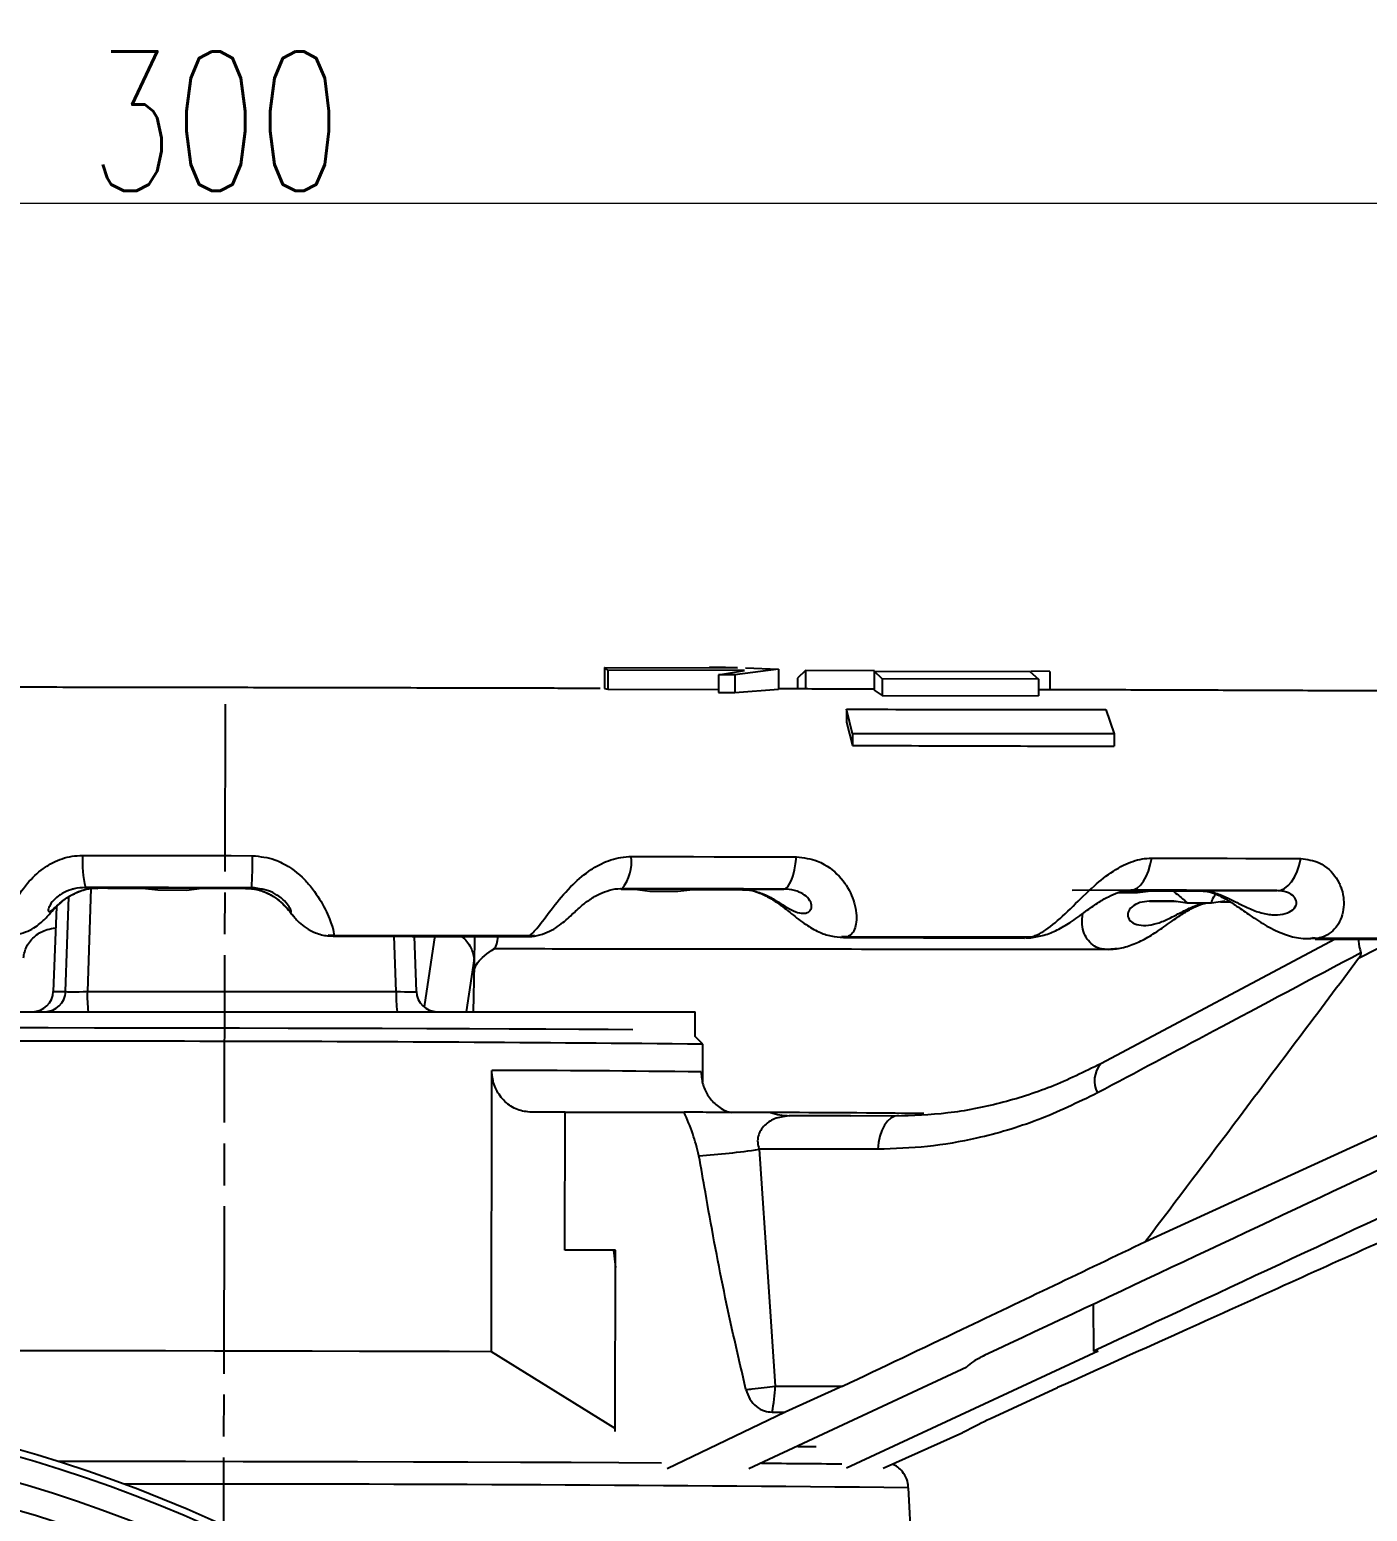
# Model space of a CAD drawing. Header units: millimetres. Extents: x 2301 to 4250, y 838 to 2217.
# Drawn here: x 2871.9 to 2967.8, y 2033.6 to 2139.8 of the extents above; entities that cross this region are included whole.
import ezdxf

# ---------------------------------------------------------------- set-up
doc = ezdxf.new("R2010")
doc.units = ezdxf.units.MM
doc.linetypes.add('AM_ISO08W050', pattern=[18, 12, -1.5, 3, -1.5])
doc.layers.add('AM_7', color=4, linetype='AM_ISO08W050', lineweight=25)
doc.layers.add('标注', color=3, linetype='Continuous', lineweight=13)
doc.styles.add('SLDTEXTSTYLE1', font='txt.shx', dxfattribs={"width": 0.7, "bigfont": 'gbcbig.shx'})
doc.dimstyles.new('SLDDIMSTYLE12$0', dxfattribs={"dimtxt": 12, "dimasz": 10, "dimexe": 0, "dimexo": 0.0625, "dimgap": 0.875, "dimtad": 1, "dimdec": 1, "dimlfac": 1.8, "dimrnd": 1e-09, "dimzin": 12, "dimdsep": 46, "dimtxsty": 'SLDTEXTSTYLE1', "dimcen": 0.09, "dimdle": 8.16, "dimclrd": 3, "dimclre": 3, "dimadec": 0, "dimazin": 3, "dimtfac": 1, "dimtdec": 1, "dimtofl": 0, "dimtmove": 0, "dimatfit": 3, "dimfxl": 0, "dimfrac": 2, "dimtolj": 1, "dimlwd": 5, "dimlwe": 5, "dimarcsym": 0})

# ---------------------------------------------------------------- blocks, each defined once
blk = doc.blocks.new('*D55')
at = {"layer": 'Defpoints', "color": 0, "transparency": 16777216}
for p in [(3036.76, 2127.38), (2733.7, 2082.14), (3036.76, 2082.14)]:
    blk.add_point(p, dxfattribs=at)
at = {"layer": '标注', "color": 3, "lineweight": 5, "transparency": 16777216}
blk.add_line((2733.7, 2082.21), (2733.7, 2127.38), dxfattribs=at)
at = {"layer": '标注', "color": 3, "linetype": 'Continuous', "lineweight": 5, "transparency": 16777216}
for p, q in [((2743.7, 2127.38), (3026.76, 2127.38)), ((3036.76, 2082.21), (3036.76, 2127.38))]:
    blk.add_line(p, q, dxfattribs=at)
at = {"layer": '标注', "color": 3, "transparency": 16777216}
for points in [[(2743.7, 2129.04), (2743.7, 2125.71), (2733.7, 2127.38)], [(3026.76, 2129.04), (3026.76, 2125.71), (3036.76, 2127.38)]]:
    blk.add_solid(points, dxfattribs=at)
at = {"layer": '标注', "color": 0, "transparency": 16777216, "insert": (2885.23, 2133.25), "char_height": 10, "attachment_point": 5, "style": 'SLDTEXTSTYLE1'}
blk.add_mtext('\\A1;300', dxfattribs=at)
blk = doc.blocks.new('*D56')
at = {"layer": 'Defpoints', "color": 0, "transparency": 16777216}
for p in [(3036.19, 2092.07), (2947.78, 1854.86), (3048.19, 1854.86)]:
    blk.add_point(p, dxfattribs=at)
at = {"layer": '标注', "color": 3, "lineweight": 5, "transparency": 16777216}
blk.add_line((3036.26, 2092.07), (3048.19, 2092.07), dxfattribs=at)
at = {"layer": '标注', "color": 3, "linetype": 'Continuous', "lineweight": 5, "transparency": 16777216}
for p, q in [((3048.19, 2082.07), (3048.19, 1864.86)), ((2947.84, 1854.86), (3048.19, 1854.86))]:
    blk.add_line(p, q, dxfattribs=at)
at = {"layer": '标注', "color": 3, "transparency": 16777216}
for points in [[(3046.53, 2082.07), (3049.86, 2082.07), (3048.19, 2092.07)], [(3046.53, 1864.86), (3049.86, 1864.86), (3048.19, 1854.86)]]:
    blk.add_solid(points, dxfattribs=at)
at = {"layer": '标注', "color": 0, "transparency": 16777216, "insert": (3042.32, 1973.46), "char_height": 10, "attachment_point": 5, "rotation": 90, "style": 'SLDTEXTSTYLE1'}
blk.add_mtext('\\A1;235', dxfattribs=at)

msp = doc.modelspace()

# ---------------------------------------------------------------- linework, layer by layer
at = {"color": 7, "linetype": 'Continuous', "lineweight": 25}
for p, q in [((2913.085, 2094.097), (2913.082, 2092.591)), ((2913.085, 2094.097), (2922.619, 2094.073)), ((2913.328, 2093.9), (2913.085, 2094.097)), ((2913.328, 2093.9), (2913.325, 2092.537)), ((2923.134, 2093.877), (2913.328, 2093.9)), ((2922.61, 2094.075), (2920.604, 2094.123)), ((2920.604, 2094.123), (2921.761, 2094.12)), ((2921.255, 2093.564), (2921.253, 2092.314)), ((2921.255, 2093.564), (2923.134, 2093.877)), ((2922.436, 2093.562), (2921.255, 2093.564)), ((2922.436, 2093.562), (2922.434, 2092.311)), ((2925.552, 2093.98), (2922.436, 2093.562)), ((2922.619, 2094.073), (2922.61, 2094.075)), ((2923.186, 2094.068), (2925.552, 2093.98)), ((2925.552, 2093.98), (2925.549, 2092.551)), ((2926.915, 2093.32), (2926.913, 2092.557)), ((2927.487, 2093.881), (2926.915, 2093.32)), ((2927.487, 2093.881), (2927.485, 2092.555)), ((2932.439, 2093.865), (2927.487, 2093.881)), ((2932.426, 2093.838), (2932.423, 2092.476)), ((2932.995, 2093.293), (2932.426, 2093.838)), ((2932.426, 2093.838), (2943.569, 2093.807)), ((2932.995, 2093.293), (2932.993, 2092.097)), ((2944.203, 2093.266), (2932.995, 2093.293)), ((2943.569, 2093.807), (2944.203, 2093.266)), ((2945.015, 2093.82), (2943.652, 2093.825)), ((2945.015, 2093.82), (2945.012, 2092.501)), ((2913.082, 2092.591), (2913.325, 2092.537)), ((2913.325, 2092.537), (2921.253, 2092.516)), ((2921.253, 2092.314), (2922.434, 2092.311)), ((2922.434, 2092.311), (2925.549, 2092.551)), ((2932.423, 2092.476), (2932.993, 2092.097)), ((2944.203, 2093.266), (2944.2, 2092.062)), ((2932.993, 2092.097), (2944.2, 2092.062)), ((2930.436, 2091.102), (2930.435, 2090.178)), ((2930.435, 2090.178), (2930.874, 2088.506)), ((2930.876, 2089.347), (2930.436, 2091.102)), ((2949.025, 2091.074), (2949.623, 2089.336)), ((2930.876, 2089.347), (2930.874, 2088.506)), ((2949.623, 2089.336), (2949.622, 2088.447)), ((2874.462, 2070.873), (2874.689, 2077.652)), ((2875.878, 2078.327), (2876.757, 2078.294)), ((2876.267, 2078.247), (2876.02, 2070.873)), ((2879.977, 2078.282), (2881.08, 2078.148)), ((2881.08, 2078.148), (2883.129, 2078.144)), ((2883.129, 2078.144), (2884.232, 2078.274)), ((2887.369, 2078.275), (2887.795, 2078.305)), ((2914.281, 2078.209), (2915.272, 2078.205)), ((2915.272, 2078.205), (2916.348, 2078.07)), ((2916.348, 2078.07), (2918.338, 2078.065)), ((2918.338, 2078.065), (2919.412, 2078.195)), ((2922.933, 2078.191), (2925.927, 2078.216)), ((2950.827, 2078.138), (2946.616, 2078.118)), ((2949.882, 2077.966), (2951.288, 2077.961)), ((2951.288, 2077.961), (2952.259, 2078.091)), ((2955.926, 2078.084), (2961.283, 2078.101)), ((2873.796, 2076.94), (2873.576, 2070.871)), ((2873.797, 2076.941), (2873.577, 2070.873)), ((2952.149, 2077.341), (2954.062, 2077.325)), ((2954.856, 2077.214), (2953.905, 2077.347)), ((2956.606, 2077.214), (2954.856, 2077.214)), ((2957.551, 2077.347), (2956.606, 2077.214)), ((2957.254, 2077.304), (2957.94, 2077.304)), ((2893.28, 2074.917), (2893.694, 2074.887)), ((2893.695, 2074.895), (2893.28, 2074.917)), ((2893.694, 2074.887), (2893.649, 2074.879)), ((2907.661, 2074.864), (2893.695, 2074.895)), ((2898.16, 2070.873), (2898.017, 2074.829)), ((2899.599, 2070.871), (2899.456, 2074.826)), ((2900.175, 2069.762), (2900.95, 2074.879)), ((2903.771, 2074.816), (2903.75, 2072.802)), ((2907.484, 2074.848), (2907.644, 2074.855)), ((2907.644, 2074.855), (2908.069, 2074.885)), ((2908.069, 2074.885), (2907.661, 2074.864)), ((2930.106, 2074.826), (2930.5, 2074.793)), ((2930.523, 2074.802), (2930.106, 2074.826)), ((2930.5, 2074.793), (2930.216, 2074.787)), ((2930.5, 2074.793), (2943.573, 2074.751)), ((2943.613, 2074.76), (2930.523, 2074.802)), ((2943.193, 2074.746), (2943.573, 2074.751)), ((2943.573, 2074.751), (2944.004, 2074.783)), ((2944.004, 2074.783), (2943.613, 2074.76)), ((2965.462, 2074.626), (2948.673, 2065.694)), ((2964.193, 2074.673), (2963.707, 2074.671)), ((2963.838, 2074.712), (2964.193, 2074.673)), ((2964.244, 2074.683), (2963.838, 2074.712)), ((2969.87, 2074.617), (2967.148, 2073.231)), ((2903.742, 2073.219), (2903.176, 2069.425)), ((2949.24, 2073.891), (2949.83, 2073.958)), ((2903.75, 2072.802), (2903.676, 2069.425)), ((2951.871, 2052.953), (2993.185, 2071.881)), ((2873.577, 2070.873), (2874.462, 2070.873)), ((2876.02, 2070.873), (2898.16, 2070.873)), ((2853.588, 2069.425), (2887.909, 2069.425)), ((2887.909, 2069.425), (2919.588, 2069.425)), ((2919.588, 2067.638), (2919.588, 2069.425)), ((2920.13, 2067.094), (2919.581, 2067.645)), ((2920.125, 2064.362), (2920.13, 2067.094)), ((2904.977, 2045.048), (2905.015, 2065.213)), ((2910.264, 2062.212), (2907.86, 2062.213)), ((2910.246, 2052.331), (2910.264, 2062.213)), ((2910.264, 2062.213), (2918.798, 2062.216)), ((2925.86, 2061.926), (2925.751, 2062.014)), ((2926.343, 2061.97), (2925.865, 2061.881)), ((2930.712, 2061.972), (2926.334, 2061.97)), ((2930.726, 2061.972), (2934.169, 2061.973)), ((2932.684, 2059.565), (2924.173, 2059.562)), ((2913.883, 2052.332), (2910.246, 2052.331)), ((2913.722, 2052.33), (2913.881, 2051.082)), ((2913.859, 2039.34), (2913.883, 2052.332)), ((2948.107, 2048.444), (2948.14, 2045.088)), ((2913.859, 2039.545), (2904.977, 2045.048)), ((2948.475, 2045.089), (2930.431, 2036.697)), ((2948.14, 2045.088), (2948.475, 2045.089)), ((2923.445, 2036.676), (2939.049, 2043.969)), ((2925.327, 2042.586), (2930.158, 2042.587)), ((2930.158, 2042.587), (2926.036, 2040.728)), ((2940.75, 2040.276), (2945.56, 2042.477)), ((2926.036, 2040.728), (2917.588, 2036.669)), ((2925.101, 2040.722), (2926.036, 2040.728)), ((2933.053, 2036.716), (2938.762, 2039.253)), ((2933.884, 2036.93), (2933.733, 2037.018)), ((2935.127, 2030.398), (2934.879, 2035.3))]:
    msp.add_line(p, q, dxfattribs=at)
at = {"color": 7, "linetype": 'Continuous', "lineweight": 25, "flags": 128}
for points in [[(2875.673, 2080.63), (2877.194, 2080.628), (2878.717, 2080.625), (2880.24, 2080.623), (2881.763, 2080.62), (2883.287, 2080.617), (2884.811, 2080.614), (2886.334, 2080.611), (2887.858, 2080.608)], [(2915.008, 2080.548), (2916.5, 2080.544), (2917.989, 2080.54), (2919.475, 2080.537), (2920.957, 2080.533), (2922.436, 2080.529), (2923.911, 2080.525), (2925.382, 2080.521), (2926.849, 2080.517)], [(2925.927, 2078.216), (2926.075, 2078.257), (2926.219, 2078.379), (2926.357, 2078.578), (2926.486, 2078.849), (2926.601, 2079.187), (2926.702, 2079.584), (2926.785, 2080.031), (2926.849, 2080.517)], [(2950.827, 2078.138), (2951.065, 2078.18), (2951.298, 2078.301), (2951.52, 2078.5), (2951.726, 2078.771), (2951.912, 2079.109), (2952.074, 2079.505), (2952.208, 2079.952), (2952.31, 2080.438)], [(2952.31, 2080.438), (2953.672, 2080.433), (2955.026, 2080.428), (2956.374, 2080.424), (2957.714, 2080.419), (2959.048, 2080.414), (2960.373, 2080.409), (2961.691, 2080.404), (2963.001, 2080.399)], [(2961.283, 2078.101), (2961.558, 2078.142), (2961.828, 2078.263), (2962.085, 2078.462), (2962.325, 2078.733), (2962.54, 2079.071), (2962.728, 2079.467), (2962.882, 2079.913), (2963.001, 2080.399)], [(2887.795, 2078.305), (2886.305, 2078.308), (2884.815, 2078.311), (2883.324, 2078.314), (2881.834, 2078.316), (2880.344, 2078.319), (2878.855, 2078.322), (2877.366, 2078.324), (2875.878, 2078.327)], [(2884.232, 2078.274), (2883.7, 2078.275), (2883.168, 2078.276), (2882.637, 2078.277), (2882.105, 2078.278), (2881.573, 2078.279), (2881.041, 2078.28), (2880.509, 2078.281), (2879.977, 2078.282)], [(2925.927, 2078.216), (2924.493, 2078.219), (2923.054, 2078.223), (2921.611, 2078.227), (2920.165, 2078.231), (2918.716, 2078.235), (2917.262, 2078.239), (2915.806, 2078.242), (2914.346, 2078.246)], [(2919.412, 2078.195), (2918.896, 2078.196), (2918.38, 2078.197), (2917.863, 2078.199), (2917.346, 2078.2), (2916.828, 2078.201), (2916.31, 2078.203), (2915.791, 2078.204), (2915.272, 2078.205)], [(2952.259, 2078.091), (2951.794, 2078.093), (2951.329, 2078.094), (2950.863, 2078.096), (2950.41, 2078.098)], [(2961.283, 2078.101), (2960.001, 2078.105), (2958.713, 2078.11), (2957.416, 2078.115), (2956.113, 2078.12), (2954.802, 2078.124), (2953.484, 2078.129), (2952.159, 2078.134), (2950.827, 2078.138)], [(2869.997, 2068.284), (2873.2, 2068.282), (2876.531, 2068.279), (2879.953, 2068.275), (2883.43, 2068.269), (2886.926, 2068.263), (2890.403, 2068.255), (2893.825, 2068.247), (2897.155, 2068.237), (2900.359, 2068.227), (2903.401, 2068.215), (2906.25, 2068.204), (2908.876, 2068.191), (2911.251, 2068.179), (2913.349, 2068.166), (2915.11, 2068.154)], [(2934.169, 2061.973), (2933.89, 2061.929), (2933.622, 2061.795), (2933.372, 2061.576), (2933.151, 2061.28), (2932.966, 2060.917), (2932.823, 2060.5), (2932.728, 2060.044), (2932.684, 2059.565)], [(2924.173, 2059.562), (2924.819, 2050.055), (2925.327, 2042.586)], [(2904.977, 2045.048), (2901.986, 2045.06), (2898.825, 2045.071), (2895.525, 2045.081), (2892.121, 2045.09), (2888.645, 2045.098), (2885.134, 2045.105), (2881.624, 2045.111), (2878.148, 2045.116), (2874.744, 2045.12), (2871.444, 2045.122), (2868.283, 2045.123), (2865.292, 2045.123)], [(2928.251, 2038.225), (2927.281, 2038.234), (2926.942, 2038.237)], [(2917.168, 2037.077), (2914.117, 2037.09), (2910.688, 2037.104), (2907.074, 2037.117), (2903.302, 2037.129), (2899.399, 2037.141), (2895.393, 2037.152), (2891.314, 2037.162), (2887.189, 2037.171), (2883.05, 2037.178), (2878.925, 2037.185), (2874.846, 2037.191), (2873.896, 2037.192)]]:
    msp.add_lwpolyline(points, dxfattribs=at)
at = {"color": 7, "linetype": 'Continuous', "lineweight": 25}
msp.add_circle((2844.219, 1942.897), 94.663, dxfattribs=at)
for centre, radius, start, end in [((2883.643, 2080.18), 7.982, 176.76355, 193.42354), ((2860.005, 2080.219), 27.856, 356.06086, 0.80138), ((2911.958, 2080.178), 3.072, 321.03143, 6.91894), ((2872.079, 2070.925), 1.499, 270.02192, 358.02403), ((2872.964, 2070.925), 1.499, 270.02192, 358.02403), ((2884.992, 2070.52), 8.979, 177.74692, 187.00238), ((2907.132, 2070.52), 8.979, 177.74692, 187.00238), ((2901.097, 2070.925), 1.499, 181.97597, 269.97808), ((2876.907, -2333.6), 4400.906, 89.437263, 90.347418), ((2950.056, 2064.467), 1.849, 138.45613, 207.97474), ((2904.141, 923.041), 1142.172, 89.203715, 89.956193), ((2926.346, 2066.045), 4.075, 250.60969, 269.96181), ((2914.045, -268.292), 2330.519, 89.460601, 89.73084), ((2916.741, 2109.059), 50.051, 273.57015, 278.53937), ((2914.283, 2042.977), 11.051, 348.22878, 357.97233), ((2844.198, 1942.859), 98.897, 9.98805, 80.15852), ((2844.216, 1942.891), 98.358, 9.97103, 80.17554), ((2844.219, 1942.897), 96.56, 9.97103, 80.17554), ((2913.696, 214.856), 1822.214, 89.484548, 89.665459), ((2883.826, -2907.335), 4942.899, 89.408205, 90.060005)]:
    msp.add_arc(centre, radius, start, end, dxfattribs=at)
for centre, major_axis, ratio, start_param, end_param in [((2875.964, 2070.925), (1.503, 0.05), 0.0360849, 3.1792312, 4.7488095), ((2898.096, 2070.925), (1.503, -0.055), 0.033278, 4.7560801, 6.3256584)]:
    msp.add_ellipse(centre, major_axis=major_axis, ratio=ratio, start_param=start_param, end_param=end_param, dxfattribs=at)
for points, knots in [([(2881.971, 2092.661), (2880.794, 2092.663), (2877.38, 2092.669), (2871.737, 2092.678), (2865.068, 2092.688), (2858.654, 2092.697), (2854.5, 2092.702), (2852.531, 2092.704)], [0, 0, 0, 0, 0.118831, 0.3446699, 0.5705243, 0.7963793, 1, 1, 1, 1]), ([(2912.786, 2092.595), (2911.315, 2092.598), (2907.648, 2092.607), (2901.722, 2092.621), (2895.035, 2092.636), (2888.444, 2092.649), (2884.089, 2092.657), (2881.971, 2092.661)], [0, 0, 0, 0, 0.1450701, 0.3617448, 0.5784187, 0.795092, 1, 1, 1, 1]), ([(2932.423, 2092.541), (2930.94, 2092.545), (2928.672, 2092.552), (2926.352, 2092.559), (2925.549, 2092.561)], [0, 0, 0, 0, 0.6536508, 1, 1, 1, 1]), ([(3036.193, 2079.836), (3036.347, 2080.278), (3036.675, 2081.222), (3036.846, 2082.786), (3036.749, 2084.411), (3036.357, 2085.958), (3035.748, 2087.325), (3034.974, 2088.5), (3034.088, 2089.48), (3033.141, 2090.267), (3032.187, 2090.865), (3031.29, 2091.287), (3030.511, 2091.56), (3029.882, 2091.724), (3029.4, 2091.818), (3029.025, 2091.874), (3028.714, 2091.909), (3028.429, 2091.934), (3028.115, 2091.954), (3027.651, 2091.975), (3026.934, 2091.996), (3025.8, 2092.021), (3024.38, 2092.045), (3022.632, 2092.07), (3020.601, 2092.094), (3018.281, 2092.119), (3015.672, 2092.143), (3012.778, 2092.168), (3009.604, 2092.193), (3006.158, 2092.217), (3002.445, 2092.242), (2998.473, 2092.267), (2994.252, 2092.291), (2989.791, 2092.315), (2985.098, 2092.339), (2980.185, 2092.363), (2975.062, 2092.386), (2969.741, 2092.409), (2964.233, 2092.432), (2958.552, 2092.454), (2952.701, 2092.475), (2947.912, 2092.492), (2945.033, 2092.501), (2944.201, 2092.504)], [0, 0, 0, 0, 0.0079196, 0.0168724, 0.0264298, 0.0353607, 0.0437515, 0.0516648, 0.0591206, 0.0661069, 0.072571, 0.0783858, 0.083384, 0.087719, 0.0919955, 0.096824, 0.1029102, 0.111382, 0.1241644, 0.1458179, 0.1859723, 0.2234477, 0.263159, 0.3018342, 0.3401259, 0.3782445, 0.4162719, 0.4542465, 0.4921881, 0.5301082, 0.5680135, 0.6059082, 0.6437954, 0.6816768, 0.7195538, 0.7574275, 0.7952986, 0.8331675, 0.8710346, 0.9089005, 0.9467651, 0.9846289, 1, 1, 1, 1]), ([(2930.436, 2091.102), (2933.589, 2091.097), (2939.908, 2091.088), (2945.981, 2091.079), (2949.025, 2091.074)], [0, 0, 0, 0, 0.4988697, 1, 1, 1, 1]), ([(2949.623, 2089.336), (2946.568, 2089.337), (2940.443, 2089.34), (2934.07, 2089.345), (2930.876, 2089.347)], [0, 0, 0, 0, 0.4988716, 1, 1, 1, 1]), ([(2930.874, 2088.506), (2933.686, 2088.498), (2939.32, 2088.481), (2945.518, 2088.461), (2948.918, 2088.45), (2949.622, 2088.447)], [0, 0, 0, 0, 0.4414631, 0.8844877, 1, 1, 1, 1]), ([(2870.165, 2074.938), (2870.154, 2074.972), (2870.108, 2075.119), (2870.182, 2075.756), (2870.653, 2077.082), (2871.558, 2078.534), (2872.615, 2079.554), (2873.71, 2080.229), (2874.68, 2080.581), (2875.421, 2080.618), (2875.673, 2080.63)], [0, 0, 0, 0, 0.0583818, 0.2513124, 0.4459339, 0.6213853, 0.7572406, 0.8241965, 0.9402186, 1, 1, 1, 1]), ([(2887.858, 2080.608), (2888.404, 2080.55), (2889.15, 2080.471), (2890.445, 2079.883), (2891.253, 2079.25), (2892.211, 2078.213), (2892.986, 2077.04), (2893.539, 2075.714), (2893.693, 2075.076), (2893.694, 2074.929), (2893.695, 2074.895)], [0, 0, 0, 0, 0.1284602, 0.1757059, 0.3417905, 0.3781882, 0.5537653, 0.7485262, 0.941595, 1, 1, 1, 1]), ([(2907.661, 2074.864), (2907.714, 2074.898), (2907.942, 2075.044), (2908.482, 2075.681), (2909.447, 2077.005), (2910.67, 2078.455), (2911.871, 2079.475), (2913.035, 2080.148), (2914.027, 2080.5), (2914.759, 2080.536), (2915.008, 2080.548)], [0, 0, 0, 0, 0.0586686, 0.2515405, 0.4461027, 0.6215007, 0.7573146, 0.82425, 0.9402369, 1, 1, 1, 1]), ([(2926.849, 2080.517), (2927.368, 2080.458), (2928.077, 2080.379), (2929.253, 2079.79), (2929.941, 2079.157), (2930.673, 2078.119), (2931.15, 2076.946), (2931.181, 2075.621), (2930.861, 2074.982), (2930.588, 2074.836), (2930.523, 2074.802)], [0, 0, 0, 0, 0.128291, 0.1754745, 0.3413402, 0.37769, 0.5530357, 0.7475399, 0.9403543, 1, 1, 1, 1]), ([(2943.613, 2074.76), (2943.73, 2074.795), (2944.22, 2074.939), (2945.194, 2075.577), (2946.587, 2076.9), (2948.045, 2078.348), (2949.308, 2079.367), (2950.462, 2080.039), (2951.408, 2080.39), (2952.081, 2080.426), (2952.31, 2080.438)], [0, 0, 0, 0, 0.0604604, 0.2529652, 0.4471572, 0.6222214, 0.7577767, 0.8245847, 0.9403506, 1, 1, 1, 1]), ([(2963.001, 2080.399), (2963.457, 2080.341), (2964.082, 2080.26), (2965.057, 2079.671), (2965.579, 2079.038), (2966.035, 2078), (2966.181, 2076.828), (2965.687, 2075.504), (2964.911, 2074.862), (2964.375, 2074.718), (2964.244, 2074.683)], [0, 0, 0, 0, 0.1279255, 0.1749745, 0.3403676, 0.376614, 0.5514599, 0.7454096, 0.9376744, 1, 1, 1, 1]), ([(2870.252, 2074.884), (2870.259, 2074.883), (2870.534, 2074.849), (2871.055, 2074.959), (2871.743, 2075.178), (2872.297, 2075.496), (2872.711, 2075.822), (2873.016, 2076.115), (2873.341, 2076.461), (2873.684, 2076.848), (2874.209, 2077.331), (2874.708, 2077.721), (2875.07, 2077.873), (2875.154, 2077.909)], [0, 0, 0, 0, 0.0030537, 0.1087852, 0.2046791, 0.2923967, 0.3693117, 0.4447578, 0.5418397, 0.7076295, 0.8426958, 0.9632761, 1, 1, 1, 1]), ([(2875.878, 2078.327), (2875.602, 2078.309), (2875.245, 2078.287), (2874.678, 2078.127), (2874.287, 2077.951), (2873.808, 2077.632), (2873.421, 2077.234), (2873.22, 2076.846), (2873.195, 2076.611), (2873.304, 2076.569), (2873.529, 2076.73), (2873.879, 2077.06), (2874.382, 2077.489), (2875.069, 2077.919), (2875.891, 2078.236), (2876.479, 2078.275), (2876.757, 2078.294)], [0, 0, 0, 0, 0.0591789, 0.0764013, 0.131686, 0.1593115, 0.2338143, 0.3262958, 0.4271986, 0.5353949, 0.6422062, 0.7354347, 0.8101881, 0.8743348, 0.940313, 1, 1, 1, 1]), ([(2875.154, 2077.909), (2875.299, 2077.978), (2875.68, 2078.159), (2876.251, 2078.296), (2876.64, 2078.273), (2876.758, 2078.266)], [0, 0, 0, 0, 0.2997029, 0.7866902, 1, 1, 1, 1]), ([(2876.757, 2078.294), (2876.76, 2078.294), (2877.372, 2078.291), (2878.372, 2078.286), (2879.569, 2078.283), (2879.977, 2078.282)], [0, 0, 0, 0, 0.0030374, 0.6601184, 1, 1, 1, 1]), ([(2884.232, 2078.274), (2884.635, 2078.274), (2885.816, 2078.273), (2886.779, 2078.274), (2887.366, 2078.275), (2887.369, 2078.275)], [0, 0, 0, 0, 0.33982262, 0.99696233, 1, 1, 1, 1]), ([(2887.361, 2078.267), (2887.66, 2078.248), (2888.239, 2078.212), (2889.023, 2077.899), (2889.69, 2077.473), (2890.193, 2076.998), (2890.488, 2076.645), (2890.714, 2076.36), (2890.902, 2076.128), (2891.226, 2075.787), (2891.706, 2075.397), (2892.39, 2075.049), (2893.07, 2074.846), (2893.507, 2074.863), (2893.649, 2074.868)], [0, 0, 0, 0, 0.0930102, 0.1795909, 0.2664312, 0.3784238, 0.5097513, 0.5962326, 0.6642583, 0.7125716, 0.7820943, 0.8634337, 0.955366, 1, 1, 1, 1]), ([(2887.369, 2078.275), (2887.647, 2078.255), (2888.229, 2078.215), (2888.767, 2078.002), (2889.252, 2077.758), (2889.705, 2077.46), (2890.165, 2077.031), (2890.459, 2076.699), (2890.618, 2076.538), (2890.66, 2076.58), (2890.574, 2076.815), (2890.319, 2077.203), (2889.839, 2077.669), (2889.281, 2077.982), (2888.833, 2078.161), (2888.598, 2078.194), (2888.475, 2078.212)], [0, 0, 0, 0, 0.0628094, 0.1313685, 0.1322552, 0.1997573, 0.2784209, 0.3765284, 0.4889334, 0.602799, 0.7089907, 0.8063204, 0.8847292, 0.9463712, 0.9719419, 1, 1, 1, 1]), ([(2888.475, 2078.212), (2888.318, 2078.249), (2888.095, 2078.302), (2887.863, 2078.305), (2887.795, 2078.305)], [0, 0, 0, 0, 0.7074896, 1, 1, 1, 1]), ([(2907.488, 2074.826), (2907.551, 2074.82), (2907.884, 2074.791), (2908.461, 2074.921), (2909.158, 2075.173), (2909.754, 2075.529), (2910.244, 2075.915), (2910.751, 2076.375), (2911.286, 2076.888), (2911.979, 2077.447), (2912.7, 2077.877), (2913.459, 2078.152), (2914.025, 2078.267), (2914.301, 2078.238), (2914.339, 2078.234)], [0, 0, 0, 0, 0.0206795, 0.1103118, 0.1951892, 0.2803203, 0.37057, 0.4691632, 0.6207089, 0.7274947, 0.8178604, 0.8986542, 0.9862916, 1, 1, 1, 1]), ([(2919.412, 2078.195), (2919.833, 2078.194), (2921.07, 2078.192), (2922.217, 2078.191), (2922.93, 2078.191), (2922.933, 2078.191)], [0, 0, 0, 0, 0.33934578, 0.99696013, 1, 1, 1, 1]), ([(2922.933, 2078.191), (2923.206, 2078.172), (2923.776, 2078.131), (2924.341, 2077.917), (2924.879, 2077.673), (2925.416, 2077.374), (2926.093, 2076.944), (2926.69, 2076.612), (2927.213, 2076.45), (2927.635, 2076.49), (2927.911, 2076.725), (2927.969, 2077.113), (2927.722, 2077.576), (2927.287, 2077.896), (2926.767, 2078.116), (2926.335, 2078.207), (2925.992, 2078.214), (2925.927, 2078.216)], [0, 0, 0, 0, 0.0596881, 0.1248402, 0.1256828, 0.1898305, 0.2645849, 0.3578169, 0.4646359, 0.5728428, 0.6737571, 0.7662498, 0.840762, 0.8993405, 0.9236404, 0.9854634, 1, 1, 1, 1]), ([(2922.975, 2078.165), (2923.137, 2078.165), (2923.535, 2078.166), (2924.229, 2077.95), (2924.998, 2077.566), (2925.775, 2077.03), (2926.606, 2076.36), (2927.439, 2075.695), (2928.363, 2075.157), (2929.287, 2074.815), (2929.911, 2074.777), (2930.213, 2074.758)], [0, 0, 0, 0, 0.0619101, 0.1510559, 0.2386864, 0.335999, 0.4660705, 0.6427406, 0.7832141, 0.8948668, 1, 1, 1, 1]), ([(2944.119, 2074.823), (2944.277, 2074.85), (2944.778, 2074.935), (2945.568, 2075.287), (2946.538, 2075.847), (2947.455, 2076.519), (2948.369, 2077.18), (2949.163, 2077.669), (2949.873, 2077.983), (2950.433, 2078.127), (2950.695, 2078.124), (2950.811, 2078.123)], [0, 0, 0, 0, 0.0630071, 0.1992671, 0.3474644, 0.5290836, 0.6527665, 0.7579838, 0.8478288, 0.9324812, 1, 1, 1, 1]), ([(2952.259, 2078.091), (2952.67, 2078.09), (2953.878, 2078.087), (2955.13, 2078.085), (2955.922, 2078.084), (2955.926, 2078.084)], [0, 0, 0, 0, 0.3389039, 0.9969581, 1, 1, 1, 1]), ([(2953.823, 2078.087), (2954.096, 2077.877), (2954.457, 2077.597), (2954.777, 2077.29), (2954.856, 2077.214)], [0, 0, 0, 0, 0.7546319, 1, 1, 1, 1]), ([(2955.926, 2078.084), (2956.174, 2078.064), (2956.693, 2078.023), (2957.247, 2077.809), (2957.801, 2077.565), (2958.386, 2077.265), (2959.233, 2076.834), (2960.093, 2076.501), (2960.943, 2076.338), (2961.717, 2076.377), (2962.336, 2076.61), (2962.703, 2076.998), (2962.707, 2077.46), (2962.422, 2077.781), (2962.016, 2078.001), (2961.647, 2078.092), (2961.341, 2078.099), (2961.283, 2078.101)], [0, 0, 0, 0, 0.0596883, 0.1248406, 0.1256831, 0.189831, 0.2645857, 0.3578179, 0.4646369, 0.5728437, 0.6737578, 0.7662502, 0.8407621, 0.8993405, 0.9236405, 0.9854634, 1, 1, 1, 1]), ([(2956.002, 2078.071), (2956.127, 2078.063), (2956.39, 2078.046), (2956.964, 2077.848), (2957.668, 2077.48), (2958.491, 2076.94), (2959.463, 2076.25), (2960.566, 2075.53), (2961.759, 2074.975), (2962.824, 2074.664), (2963.469, 2074.665), (2963.708, 2074.665)], [0, 0, 0, 0, 0.0742354, 0.1562386, 0.2386719, 0.3331128, 0.4578086, 0.6166816, 0.7785183, 0.917899, 1, 1, 1, 1]), ([(2956.606, 2077.214), (2956.621, 2077.29), (2956.665, 2077.514), (2956.803, 2077.717), (2956.895, 2077.852)], [0, 0, 0, 0, 0.3379131, 1, 1, 1, 1]), ([(2949.141, 2073.885), (2948.993, 2073.891), (2948.46, 2073.911), (2947.747, 2074.41), (2947.247, 2075.396), (2947.342, 2076.193), (2947.374, 2076.465)], [0, 0, 0, 0, 0.136464, 0.490488, 0.8258941, 1, 1, 1, 1]), ([(2949.444, 2073.917), (2949.518, 2073.917), (2949.942, 2073.918), (2950.699, 2074.134), (2951.698, 2074.547), (2952.684, 2075.146), (2953.616, 2075.81), (2954.507, 2076.434), (2955.283, 2076.888), (2955.86, 2077.145), (2956.114, 2077.199), (2956.187, 2077.214)], [0, 0, 0, 0, 0.0295699, 0.1675427, 0.3152548, 0.4769519, 0.6434489, 0.7660264, 0.8709121, 0.9627209, 1, 1, 1, 1]), ([(2952.149, 2077.341), (2951.915, 2077.322), (2951.426, 2077.282), (2951.048, 2077.069), (2950.76, 2076.824), (2950.561, 2076.524), (2950.61, 2076.09), (2950.959, 2075.751), (2951.532, 2075.58), (2952.233, 2075.612), (2953.003, 2075.838), (2953.811, 2076.217), (2954.651, 2076.676), (2955.328, 2076.986), (2955.81, 2077.163), (2956.03, 2077.196), (2956.147, 2077.214)], [0, 0, 0, 0, 0.0627693, 0.1312846, 0.1321694, 0.1996286, 0.2782425, 0.3762855, 0.4886131, 0.6023973, 0.7085113, 0.8057693, 0.8841199, 0.9457163, 0.9712703, 1, 1, 1, 1]), ([(2953.905, 2077.347), (2953.622, 2077.347), (2952.788, 2077.346), (2952.374, 2077.343), (2952.15, 2077.341), (2952.149, 2077.341)], [0, 0, 0, 0, 0.33895499, 0.99695831, 1, 1, 1, 1]), ([(2871.43, 2073.278), (2871.487, 2073.564), (2871.574, 2074.005), (2871.926, 2074.521), (2872.38, 2074.972), (2873.006, 2075.325), (2873.536, 2075.398), (2873.741, 2075.426)], [0, 0, 0, 0, 0.26378762, 0.40598781, 0.55150775, 0.82666039, 1, 1, 1, 1]), ([(2893.648, 2074.838), (2895.392, 2074.835), (2899.368, 2074.826), (2903.984, 2074.816), (2906.836, 2074.809), (2907.484, 2074.807)], [0, 0, 0, 0, 0.37641, 0.8584938, 1, 1, 1, 1]), ([(2893.694, 2074.887), (2898.005, 2074.877), (2902.671, 2074.867), (2907.293, 2074.856), (2907.644, 2074.855)], [0, 0, 0, 0, 0.923903, 1, 1, 1, 1]), ([(2902.724, 2074.875), (2902.77, 2074.852), (2902.97, 2074.753), (2903.221, 2074.457), (2903.589, 2073.951), (2903.682, 2073.507), (2903.742, 2073.219)], [0, 0, 0, 0, 0.0730912, 0.3176588, 0.5566505, 1, 1, 1, 1]), ([(2905.128, 2073.924), (2905.202, 2073.951), (2905.308, 2073.99), (2905.435, 2074.617), (2905.474, 2074.812)], [0, 0, 0, 0, 0.6884229, 1, 1, 1, 1]), ([(2930.216, 2074.747), (2930.678, 2074.746), (2933.275, 2074.739), (2937.62, 2074.725), (2941.433, 2074.713), (2943.193, 2074.707)], [0, 0, 0, 0, 0.1044748, 0.58657618, 1, 1, 1, 1]), ([(2943.211, 2074.734), (2943.357, 2074.725), (2943.67, 2074.708), (2943.962, 2074.783), (2944.119, 2074.823)], [0, 0, 0, 0, 0.4645871, 1, 1, 1, 1]), ([(2964.039, 2074.632), (2965.148, 2074.627), (2967.68, 2074.617), (2970.09, 2074.607), (2971.443, 2074.601)], [0, 0, 0, 0, 0.4381564, 1, 1, 1, 1]), ([(2964.193, 2074.673), (2966.419, 2074.664), (2970.878, 2074.645), (2977.434, 2074.615), (2983.89, 2074.583), (2991.074, 2074.545), (2995.631, 2074.518), (2998.302, 2074.501)], [0, 0, 0, 0, 0.173261, 0.3470785, 0.5376909, 0.7290451, 1, 1, 1, 1]), ([(2998.447, 2074.512), (2995.805, 2074.528), (2990.499, 2074.56), (2981.546, 2074.606), (2972.77, 2074.647), (2966.813, 2074.672), (2964.244, 2074.683)], [0, 0, 0, 0, 0.26737362, 0.53681415, 0.80020865, 1, 1, 1, 1]), ([(2967.124, 2074.671), (2967.124, 2074.608), (2967.124, 2074.304), (2967.227, 2073.939), (2967.309, 2073.649)], [0, 0, 0, 0, 0.205222, 1, 1, 1, 1]), ([(2903.742, 2072.4), (2903.805, 2072.58), (2903.991, 2073.111), (2904.701, 2073.606), (2905.17, 2073.933)], [0, 0, 0, 0, 0.339579, 1, 1, 1, 1]), ([(2903.75, 2072.802), (2903.752, 2072.878), (2903.753, 2072.979), (2903.749, 2073.12), (2903.746, 2073.181), (2903.743, 2073.207), (2903.742, 2073.219)], [0, 0, 0, 0, 0.61962747, 0.82941185, 0.91750655, 1, 1, 1, 1]), ([(2949.141, 2073.885), (2944.923, 2073.887), (2937.118, 2073.89), (2925.148, 2073.9), (2914.681, 2073.911), (2907.938, 2073.92), (2905.128, 2073.924)], [0, 0, 0, 0, 0.3013033, 0.5575817, 0.8156395, 1, 1, 1, 1]), ([(2967.309, 2073.649), (2963.785, 2071.772), (2957.491, 2068.42), (2951.194, 2065.073), (2948.423, 2063.6)], [0, 0, 0, 0, 0.56, 1, 1, 1, 1]), ([(2949.83, 2073.958), (2949.625, 2073.925), (2949.388, 2073.887), (2949.171, 2073.885), (2949.141, 2073.885)], [0, 0, 0, 0, 0.86270338, 1, 1, 1, 1]), ([(2967.148, 2073.231), (2964.299, 2069.442), (2959.212, 2062.677), (2954.114, 2055.924), (2951.871, 2052.953)], [0, 0, 0, 0, 0.5599981, 1, 1, 1, 1]), ([(2967.148, 2073.231), (2967.203, 2073.307), (2967.276, 2073.409), (2967.317, 2073.55), (2967.319, 2073.611), (2967.312, 2073.636), (2967.309, 2073.649)], [0, 0, 0, 0, 0.6196275, 0.8294119, 0.9175065, 1, 1, 1, 1]), ([(2997.104, 2071.51), (2987.691, 2067.075), (2968.776, 2058.163), (2949.854, 2049.265), (2940.349, 2044.795)], [0, 0, 0, 0, 0.4976256, 1, 1, 1, 1]), ([(3004.756, 2071.513), (2995.38, 2067.131), (2976.51, 2058.314), (2957.635, 2049.515), (2948.14, 2045.088)], [0, 0, 0, 0, 0.496926, 1, 1, 1, 1]), ([(2948.673, 2065.694), (2947.489, 2065.114), (2945.125, 2063.956), (2941.44, 2062.803), (2937.69, 2062.06), (2935.17, 2061.976), (2933.905, 2061.934)], [0, 0, 0, 0, 0.2501392, 0.4990997, 0.7485078, 1, 1, 1, 1]), ([(2907.86, 2062.213), (2907.517, 2062.251), (2906.829, 2062.328), (2905.925, 2062.928), (2905.286, 2063.794), (2905.035, 2064.619), (2905.019, 2065.088), (2905.015, 2065.213)], [0, 0, 0, 0, 0.2409734, 0.4822257, 0.713676, 0.9238009, 1, 1, 1, 1]), ([(2920.014, 2065.103), (2920.042, 2064.789), (2920.096, 2064.162), (2920.52, 2063.316), (2921.159, 2062.651), (2921.766, 2062.27), (2922.148, 2062.218), (2922.224, 2062.208)], [0, 0, 0, 0, 0.2243305, 0.4483104, 0.6816928, 0.936456, 1, 1, 1, 1]), ([(2948.423, 2063.6), (2947.008, 2062.913), (2944.186, 2061.544), (2940.078, 2060.361), (2936.236, 2059.681), (2933.87, 2059.604), (2932.684, 2059.565)], [0, 0, 0, 0, 0.2800318, 0.5584059, 0.7786039, 1, 1, 1, 1]), ([(2919.858, 2059.104), (2919.72, 2059.636), (2919.441, 2060.711), (2919.014, 2061.71), (2918.798, 2062.216)], [0, 0, 0, 0, 0.4945129, 1, 1, 1, 1]), ([(2924.993, 2062.201), (2924.919, 2062.202), (2924.733, 2062.203), (2923.85, 2062.205), (2922.455, 2062.207), (2920.587, 2062.211), (2919.394, 2062.214), (2918.798, 2062.216)], [0, 0, 0, 0, 0.0455975, 0.1148628, 0.420114, 0.7104691, 1, 1, 1, 1]), ([(2925.865, 2061.881), (2925.706, 2061.861), (2925.236, 2061.8), (2924.672, 2061.422), (2924.269, 2060.934), (2924.086, 2060.506), (2924.039, 2060.032), (2924.127, 2059.722), (2924.173, 2059.562)], [0, 0, 0, 0, 0.1497055, 0.4428209, 0.582696, 0.718477, 0.8549652, 1, 1, 1, 1]), ([(2923.225, 2042.341), (2922.684, 2044.679), (2921.601, 2049.359), (2920.576, 2054.979), (2920.01, 2058.232), (2919.858, 2059.104)], [0, 0, 0, 0, 0.42207039, 0.84506909, 1, 1, 1, 1]), ([(2930.158, 2042.587), (2933.013, 2043.945), (2940.256, 2047.39), (2947.489, 2050.854), (2951.871, 2052.953)], [0, 0, 0, 0, 0.3942257, 1, 1, 1, 1]), ([(2968.756, 2052.94), (2964.115, 2050.84), (2956.386, 2047.341), (2948.651, 2043.866), (2945.56, 2042.477)], [0, 0, 0, 0, 0.60041569, 1, 1, 1, 1]), ([(2940.349, 2044.795), (2940.056, 2044.648), (2939.471, 2044.354), (2939.19, 2044.097), (2939.049, 2043.969)], [0, 0, 0, 0, 0.5007867, 1, 1, 1, 1]), ([(2923.225, 2042.341), (2923.377, 2042.356), (2924.12, 2042.429), (2924.819, 2042.514), (2925.327, 2042.586), (2925.327, 2042.586)], [0, 0, 0, 0, 0.205396, 0.9999773, 1, 1, 1, 1]), ([(2923.225, 2042.341), (2923.308, 2042.102), (2923.476, 2041.624), (2923.961, 2041.096), (2924.521, 2040.774), (2924.918, 2040.739), (2925.101, 2040.722)], [0, 0, 0, 0, 0.2579529, 0.5155625, 0.7761847, 1, 1, 1, 1]), ([(2938.762, 2039.253), (2938.879, 2039.321), (2939.372, 2039.607), (2940.154, 2039.986), (2940.75, 2040.276)], [0, 0, 0, 0, 0.2371992, 1, 1, 1, 1]), ([(2934.847, 2035.303), (2934.849, 2035.404), (2934.858, 2035.725), (2934.643, 2036.197), (2934.31, 2036.627), (2933.992, 2036.881), (2933.805, 2036.968), (2933.745, 2036.996)], [0, 0, 0, 0, 0.13915302, 0.44312319, 0.69055485, 0.90049693, 1, 1, 1, 1])]:
    msp.add_open_spline(points, degree=3, knots=knots, dxfattribs=at)
at = {"layer": 'AM_7'}
msp.add_line((2884.721, 1467.48), (2885.912, 2092.654), dxfattribs=at)

# ---------------------------------------------------------------- dimensions: what is measured, and where the dimension line sits
at = {"layer": '标注'}
dim = msp.add_linear_dim(base=(3036.762, 2127.378), p1=(2733.698, 2082.144), p2=(3036.762, 2082.144), text='300', dimstyle='SLDDIMSTYLE12$0', override={"dimtxt": 10, "dimtdec": 3, "dimtzin": 0}, dxfattribs=at)
dim.commit()
dim.dimension.update_dxf_attribs({"geometry": '*D55', "text_midpoint": (2885.23, 2133.253)})
dim = msp.add_linear_dim(base=(3048.193, 1854.862), p1=(3036.193, 2092.066), p2=(2947.781, 1854.862), angle=90, text='235', dimstyle='SLDDIMSTYLE12$0', override={"dimtxt": 10, "dimtdec": 3, "dimtzin": 0}, dxfattribs=at)
dim.commit()
dim.dimension.update_dxf_attribs({"geometry": '*D56', "text_midpoint": (3042.318, 1973.464)})

doc.saveas('drawing.dxf')
